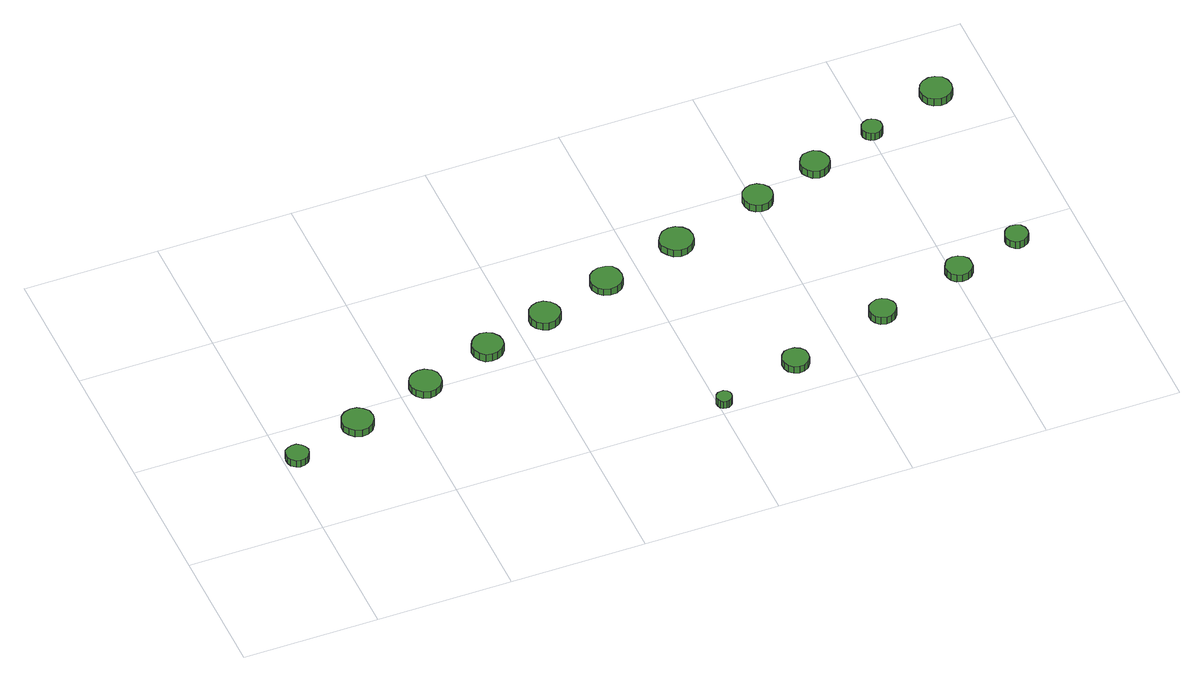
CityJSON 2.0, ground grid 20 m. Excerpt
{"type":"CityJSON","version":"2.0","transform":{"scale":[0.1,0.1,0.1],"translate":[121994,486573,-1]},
"CityObjects":{
"tree1":{"type":"SolitaryVegetationObject","attributes":{"function":"something"},"geometry":[{"type":"MultiSurface","lod":"1","boundaries":[[[0,1,2,3,4,5,6,7,8,9,10,11,12,13,14]],[[15,16,17,18,19,20,21,22,23,24,25,26,27,28,29]],[[0,29,28,1]],[[1,28,27,2]],[[2,27,26,3]],[[3,26,25,4]],[[4,25,24,5]],[[5,24,23,6]],[[6,23,22,7]],[[7,22,21,8]],[[8,21,20,9]],[[9,20,19,10]],[[10,19,18,11]],[[11,18,17,12]],[[12,17,16,13]],[[13,16,15,14]],[[14,15,29,0]]]}]},
"tree2":{"type":"SolitaryVegetationObject","attributes":{"function":"something"},"geometry":[{"type":"MultiSurface","lod":"1","boundaries":[[[30,31,32,33,34,35,36,37,38,39,40,41,42,43,44]],[[45,46,47,48,49,50,51,52,53,54,55,56,57,58,59]],[[30,59,58,31]],[[31,58,57,32]],[[32,57,56,33]],[[33,56,55,34]],[[34,55,54,35]],[[35,54,53,36]],[[36,53,52,37]],[[37,52,51,38]],[[38,51,50,39]],[[39,50,49,40]],[[40,49,48,41]],[[41,48,47,42]],[[42,47,46,43]],[[43,46,45,44]],[[44,45,59,30]]]}]},
"tree3":{"type":"SolitaryVegetationObject","attributes":{"function":"something"},"geometry":[{"type":"MultiSurface","lod":"1","boundaries":[[[60,61,62,63,64,65,66,67,68,69,70,71,72,73,74]],[[75,76,77,78,79,80,81,82,83,84,85,86,87,88,89]],[[60,89,88,61]],[[61,88,87,62]],[[62,87,86,63]],[[63,86,85,64]],[[64,85,84,65]],[[65,84,83,66]],[[66,83,82,67]],[[67,82,81,68]],[[68,81,80,69]],[[69,80,79,70]],[[70,79,78,71]],[[71,78,77,72]],[[72,77,76,73]],[[73,76,75,74]],[[74,75,89,60]]]}]},
"tree4":{"type":"SolitaryVegetationObject","attributes":{"function":"something"},"geometry":[{"type":"MultiSurface","lod":"1","boundaries":[[[90,91,92,93,94,95,96,97,98,99,100,101,102,103,104]],[[105,106,107,108,109,110,111,112,113,114,115,116,117,118,119]],[[90,119,118,91]],[[91,118,117,92]],[[92,117,116,93]],[[93,116,115,94]],[[94,115,114,95]],[[95,114,113,96]],[[96,113,112,97]],[[97,112,111,98]],[[98,111,110,99]],[[99,110,109,100]],[[100,109,108,101]],[[101,108,107,102]],[[102,107,106,103]],[[103,106,105,104]],[[104,105,119,90]]]}]},
"tree5":{"type":"SolitaryVegetationObject","attributes":{"function":"something"},"geometry":[{"type":"MultiSurface","lod":"1","boundaries":[[[120,121,122,123,124,125,126,127,128,129,130,131,132,133,134]],[[135,136,137,138,139,140,141,142,143,144,145,146,147,148,149]],[[120,149,148,121]],[[121,148,147,122]],[[122,147,146,123]],[[123,146,145,124]],[[124,145,144,125]],[[125,144,143,126]],[[126,143,142,127]],[[127,142,141,128]],[[128,141,140,129]],[[129,140,139,130]],[[130,139,138,131]],[[131,138,137,132]],[[132,137,136,133]],[[133,136,135,134]],[[134,135,149,120]]]}]},
"tree6":{"type":"SolitaryVegetationObject","attributes":{"function":"something"},"geometry":[{"type":"MultiSurface","lod":"1","boundaries":[[[150,151,152,153,154,155,156,157,158,159,160,161,162,163,164]],[[165,166,167,168,169,170,171,172,173,174,175,176,177,178,179]],[[150,179,178,151]],[[151,178,177,152]],[[152,177,176,153]],[[153,176,175,154]],[[154,175,174,155]],[[155,174,173,156]],[[156,173,172,157]],[[157,172,171,158]],[[158,171,170,159]],[[159,170,169,160]],[[160,169,168,161]],[[161,168,167,162]],[[162,167,166,163]],[[163,166,165,164]],[[164,165,179,150]]]}]},
"tree7":{"type":"SolitaryVegetationObject","attributes":{"function":"something"},"geometry":[{"type":"MultiSurface","lod":"1","boundaries":[[[180,181,182,183,184,185,186,187,188,189,190,191,192,193,194]],[[195,196,197,198,199,200,201,202,203,204,205,206,207,208,209]],[[180,209,208,181]],[[181,208,207,182]],[[182,207,206,183]],[[183,206,205,184]],[[184,205,204,185]],[[185,204,203,186]],[[186,203,202,187]],[[187,202,201,188]],[[188,201,200,189]],[[189,200,199,190]],[[190,199,198,191]],[[191,198,197,192]],[[192,197,196,193]],[[193,196,195,194]],[[194,195,209,180]]]}]},
"tree8":{"type":"SolitaryVegetationObject","attributes":{"function":"something"},"geometry":[{"type":"MultiSurface","lod":"1","boundaries":[[[210,211,212,213,214,215,216,217,218,219,220,221,222,223,224]],[[225,226,227,228,229,230,231,232,233,234,235,236,237,238,239]],[[210,239,238,211]],[[211,238,237,212]],[[212,237,236,213]],[[213,236,235,214]],[[214,235,234,215]],[[215,234,233,216]],[[216,233,232,217]],[[217,232,231,218]],[[218,231,230,219]],[[219,230,229,220]],[[220,229,228,221]],[[221,228,227,222]],[[222,227,226,223]],[[223,226,225,224]],[[224,225,239,210]]]}]},
"tree9":{"type":"SolitaryVegetationObject","attributes":{"function":"something"},"geometry":[{"type":"MultiSurface","lod":"1","boundaries":[[[240,241,242,243,244,245,246,247,248,249,250,251,252,253,254]],[[255,256,257,258,259,260,261,262,263,264,265,266,267,268,269]],[[240,269,268,241]],[[241,268,267,242]],[[242,267,266,243]],[[243,266,265,244]],[[244,265,264,245]],[[245,264,263,246]],[[246,263,262,247]],[[247,262,261,248]],[[248,261,260,249]],[[249,260,259,250]],[[250,259,258,251]],[[251,258,257,252]],[[252,257,256,253]],[[253,256,255,254]],[[254,255,269,240]]]}]},
"tree10":{"type":"SolitaryVegetationObject","attributes":{"function":"something"},"geometry":[{"type":"MultiSurface","lod":"1","boundaries":[[[270,271,272,273,274,275,276,277,278,279,280,281,282,283,284]],[[285,286,287,288,289,290,291,292,293,294,295,296,297,298,299]],[[270,299,298,271]],[[271,298,297,272]],[[272,297,296,273]],[[273,296,295,274]],[[274,295,294,275]],[[275,294,293,276]],[[276,293,292,277]],[[277,292,291,278]],[[278,291,290,279]],[[279,290,289,280]],[[280,289,288,281]],[[281,288,287,282]],[[282,287,286,283]],[[283,286,285,284]],[[284,285,299,270]]]}]},
"tree11":{"type":"SolitaryVegetationObject","attributes":{"function":"something"},"geometry":[{"type":"MultiSurface","lod":"1","boundaries":[[[300,301,302,303,304,305,306,307,308,309,310,311,312,313,314]],[[315,316,317,318,319,320,321,322,323,324,325,326,327,328,329]],[[300,329,328,301]],[[301,328,327,302]],[[302,327,326,303]],[[303,326,325,304]],[[304,325,324,305]],[[305,324,323,306]],[[306,323,322,307]],[[307,322,321,308]],[[308,321,320,309]],[[309,320,319,310]],[[310,319,318,311]],[[311,318,317,312]],[[312,317,316,313]],[[313,316,315,314]],[[314,315,329,300]]]}]},
"tree12":{"type":"SolitaryVegetationObject","attributes":{"function":"something"},"geometry":[{"type":"MultiSurface","lod":"1","boundaries":[[[330,331,332,333,334,335,336,337,338,339,340,341,342,343,344]],[[345,346,347,348,349,350,351,352,353,354,355,356,357,358,359]],[[330,359,358,331]],[[331,358,357,332]],[[332,357,356,333]],[[333,356,355,334]],[[334,355,354,335]],[[335,354,353,336]],[[336,353,352,337]],[[337,352,351,338]],[[338,351,350,339]],[[339,350,349,340]],[[340,349,348,341]],[[341,348,347,342]],[[342,347,346,343]],[[343,346,345,344]],[[344,345,359,330]]]}]},
"tree13":{"type":"SolitaryVegetationObject","attributes":{"function":"something"},"geometry":[{"type":"MultiSurface","lod":"1","boundaries":[[[360,361,362,363,364,365,366,367,368,369,370,371,372,373,374]],[[375,376,377,378,379,380,381,382,383,384,385,386,387,388,389]],[[360,389,388,361]],[[361,388,387,362]],[[362,387,386,363]],[[363,386,385,364]],[[364,385,384,365]],[[365,384,383,366]],[[366,383,382,367]],[[367,382,381,368]],[[368,381,380,369]],[[369,380,379,370]],[[370,379,378,371]],[[371,378,377,372]],[[372,377,376,373]],[[373,376,375,374]],[[374,375,389,360]]]}]},
"tree14":{"type":"SolitaryVegetationObject","attributes":{"function":"something"},"geometry":[{"type":"MultiSurface","lod":"1","boundaries":[[[390,391,392,393,394,395,396,397,398,399,400,401,402,403,404]],[[405,406,407,408,409,410,411,412,413,414,415,416,417,418,419]],[[390,419,418,391]],[[391,418,417,392]],[[392,417,416,393]],[[393,416,415,394]],[[394,415,414,395]],[[395,414,413,396]],[[396,413,412,397]],[[397,412,411,398]],[[398,411,410,399]],[[399,410,409,400]],[[400,409,408,401]],[[401,408,407,402]],[[402,407,406,403]],[[403,406,405,404]],[[404,405,419,390]]]}]},
"tree15":{"type":"SolitaryVegetationObject","attributes":{"function":"something"},"geometry":[{"type":"MultiSurface","lod":"1","boundaries":[[[420,421,422,423,424,425,426,427,428,429,430,431,432,433,434]],[[435,436,437,438,439,440,441,442,443,444,445,446,447,448,449]],[[420,449,448,421]],[[421,448,447,422]],[[422,447,446,423]],[[423,446,445,424]],[[424,445,444,425]],[[425,444,443,426]],[[426,443,442,427]],[[427,442,441,428]],[[428,441,440,429]],[[429,440,439,430]],[[430,439,438,431]],[[431,438,437,432]],[[432,437,436,433]],[[433,436,435,434]],[[434,435,449,420]]]}]},
"tree16":{"type":"SolitaryVegetationObject","attributes":{"function":"something"},"geometry":[{"type":"MultiSurface","lod":"1","boundaries":[[[450,451,452,453,454,455,456,457,458,459,460,461,462,463,464]],[[465,466,467,468,469,470,471,472,473,474,475,476,477,478,479]],[[450,479,478,451]],[[451,478,477,452]],[[452,477,476,453]],[[453,476,475,454]],[[454,475,474,455]],[[455,474,473,456]],[[456,473,472,457]],[[457,472,471,458]],[[458,471,470,459]],[[459,470,469,460]],[[460,469,468,461]],[[461,468,467,462]],[[462,467,466,463]],[[463,466,465,464]],[[464,465,479,450]]]}]}
},
"vertices":[
[37,141,17],[35,148,17],[31,153,17],[25,157,17],[18,157,17],[12,155,17],[6,151,17],[4,144,17],[4,137,17],[6,131,17],[12,126,17],[18,124,17],[25,125,17],[31,128,17],[35,134,17],[35,134,5],[31,128,5],[25,125,5],[18,124,5],[12,126,5],[6,131,5],[4,137,5],[4,144,5],[6,151,5],[12,155,5],[18,157,5],[25,157,5],[31,153,5],[35,148,5],[37,141,5],
[146,171,17],[144,181,17],[138,188,17],[130,193,17],[121,194,17],[111,191,17],[104,185,17],[100,176,17],[100,166,17],[104,158,17],[111,151,17],[121,148,17],[130,149,17],[138,154,17],[144,162,17],[144,162,5],[138,154,5],[130,149,5],[121,148,5],[111,151,5],[104,158,5],[100,166,5],[100,176,5],[104,185,5],[111,191,5],[121,194,5],[130,193,5],[138,188,5],[144,181,5],[146,171,5],
[262,207,17],[260,217,17],[255,224,17],[246,229,17],[237,230,17],[227,227,17],[220,221,17],[216,212,17],[216,202,17],[220,194,17],[227,187,17],[237,184,17],[246,185,17],[255,190,17],[260,198,17],[260,198,5],[255,190,5],[246,185,5],[237,184,5],[227,187,5],[220,194,5],[216,202,5],[216,212,5],[220,221,5],[227,227,5],[237,230,5],[246,229,5],[255,224,5],[260,217,5],[262,207,5],
[369,242,18],[367,251,18],[361,259,18],[353,264,18],[344,265,18],[335,262,18],[328,255,18],[324,247,18],[324,237,18],[328,229,18],[335,222,18],[344,220,18],[353,221,18],[361,225,18],[367,233,18],[367,233,5],[361,225,5],[353,221,5],[344,220,5],[335,222,5],[328,229,5],[324,237,5],[324,247,5],[328,255,5],[335,262,5],[344,265,5],[353,264,5],[361,259,5],[367,251,5],[369,242,5],
[466,270,18],[464,279,18],[458,287,18],[450,292,18],[441,293,18],[432,290,18],[425,284,18],[421,275,18],[421,266,18],[425,257,18],[432,251,18],[441,248,18],[450,249,18],[458,254,18],[464,261,18],[464,261,5],[458,254,5],[450,249,5],[441,248,5],[432,251,5],[425,257,5],[421,266,5],[421,275,5],[425,284,5],[432,290,5],[441,293,5],[450,292,5],[458,287,5],[464,279,5],[466,270,5],
[620,20,18],[619,25,18],[617,28,18],[612,31,18],[608,31,18],[603,30,18],[600,27,18],[598,22,18],[598,18,18],[600,13,18],[603,10,18],[608,9,18],[612,9,18],[617,12,18],[619,15,18],[619,15,5],[617,12,5],[612,9,5],[608,9,5],[603,10,5],[600,13,5],[598,18,5],[598,22,5],[600,27,5],[603,30,5],[608,31,5],[612,31,5],[617,28,5],[619,25,5],[620,20,5],
[572,303,17],[570,313,17],[565,321,17],[556,325,17],[546,326,17],[537,323,17],[530,317,17],[526,308,17],[526,298,17],[530,289,17],[537,283,17],[546,280,17],[556,281,17],[565,286,17],[570,293,17],[570,293,5],[565,286,5],[556,281,5],[546,280,5],[537,283,5],[530,289,5],[526,298,5],[526,308,5],[530,317,5],[537,323,5],[546,326,5],[556,325,5],[565,321,5],[570,313,5],[572,303,5],
[749,55,18],[748,63,18],[743,69,18],[736,73,18],[728,74,18],[720,72,18],[714,66,18],[711,59,18],[711,51,18],[714,43,18],[720,38,18],[728,35,18],[736,36,18],[743,40,18],[748,47,18],[748,47,6],[743,40,6],[736,36,6],[728,35,6],[720,38,6],[714,43,6],[711,51,6],[711,59,6],[714,66,6],[720,72,6],[728,74,6],[736,73,6],[743,69,6],[748,63,6],[749,55,6],
[693,339,17],[691,349,17],[685,357,17],[676,362,17],[666,363,17],[656,360,17],[649,353,17],[644,344,17],[644,334,17],[649,325,17],[656,318,17],[666,315,17],[676,316,17],[685,321,17],[691,329,17],[691,329,5],[685,321,5],[676,316,5],[666,315,5],[656,318,5],[649,325,5],[644,334,5],[644,344,5],[649,353,5],[656,360,5],[666,363,5],[676,362,5],[685,357,5],[691,349,5],[693,339,5],
[899,101,18],[897,108,18],[892,115,18],[885,119,18],[877,120,18],[869,117,18],[863,112,18],[860,105,18],[860,96,18],[863,89,18],[869,84,18],[877,81,18],[885,82,18],[892,86,18],[897,93,18],[897,93,5],[892,86,5],[885,82,5],[877,81,5],[869,84,5],[863,89,5],[860,96,5],[860,105,5],[863,112,5],[869,117,5],[877,120,5],[885,119,5],[892,115,5],[897,108,5],[899,101,5],
[828,378,17],[826,387,17],[821,394,17],[813,399,17],[804,400,17],[795,397,17],[788,391,17],[785,383,17],[785,374,17],[788,365,17],[795,359,17],[804,356,17],[813,357,17],[821,362,17],[826,369,17],[826,369,5],[821,362,5],[813,357,5],[804,356,5],[795,359,5],[788,365,5],[785,374,5],[785,383,5],[788,391,5],[795,397,5],[804,400,5],[813,399,5],[821,394,5],[826,387,5],[828,378,5],
[925,407,20],[923,416,20],[918,423,20],[910,428,20],[902,428,20],[893,426,20],[887,420,20],[883,412,20],[883,403,20],[887,395,20],[893,389,20],[902,386,20],[910,387,20],[918,392,20],[923,399,20],[923,399,7],[918,392,7],[910,387,7],[902,386,7],[893,389,7],[887,395,7],[883,403,7],[883,412,7],[887,420,7],[893,426,7],[902,428,7],[910,428,7],[918,423,7],[923,416,7],[925,407,7],
[1028,140,18],[1027,148,18],[1022,154,18],[1015,158,18],[1007,159,18],[999,157,18],[993,151,18],[990,144,18],[990,136,18],[993,128,18],[999,123,18],[1007,120,18],[1015,121,18],[1022,125,18],[1027,132,18],[1027,132,5],[1022,125,5],[1015,121,5],[1007,120,5],[999,123,5],[993,128,5],[990,136,5],[990,144,5],[993,151,5],[999,157,5],[1007,159,5],[1015,158,5],[1022,154,5],[1027,148,5],[1028,140,5],
[1017,439,23],[1016,445,23],[1012,450,23],[1007,453,23],[1001,454,23],[995,452,23],[990,448,23],[987,442,23],[987,436,23],[990,430,23],[995,426,23],[1001,424,23],[1007,425,23],[1012,428,23],[1016,433,23],[1016,433,10],[1012,428,10],[1007,425,10],[1001,424,10],[995,426,10],[990,430,10],[987,436,10],[987,442,10],[990,448,10],[995,452,10],[1001,454,10],[1007,453,10],[1012,450,10],[1016,445,10],[1017,439,10],
[1124,169,18],[1123,176,18],[1119,182,18],[1112,185,18],[1105,186,18],[1099,184,18],[1094,179,18],[1091,173,18],[1091,166,18],[1094,159,18],[1099,154,18],[1105,152,18],[1112,153,18],[1119,157,18],[1123,162,18],[1123,162,5],[1119,157,5],[1112,153,5],[1105,152,5],[1099,154,5],[1094,159,5],[1091,166,5],[1091,173,5],[1094,179,5],[1099,184,5],[1105,186,5],[1112,185,5],[1119,182,5],[1123,176,5],[1124,169,5],
[1135,473,27],[1133,482,27],[1128,490,27],[1119,495,27],[1110,496,27],[1100,493,27],[1093,487,27],[1089,478,27],[1089,468,27],[1093,459,27],[1100,453,27],[1110,450,27],[1119,451,27],[1128,456,27],[1133,463,27],[1133,463,14],[1128,456,14],[1119,451,14],[1110,450,14],[1100,453,14],[1093,459,14],[1089,468,14],[1089,478,14],[1093,487,14],[1100,493,14],[1110,496,14],[1119,495,14],[1128,490,14],[1133,482,14],[1135,473,14]
]}
